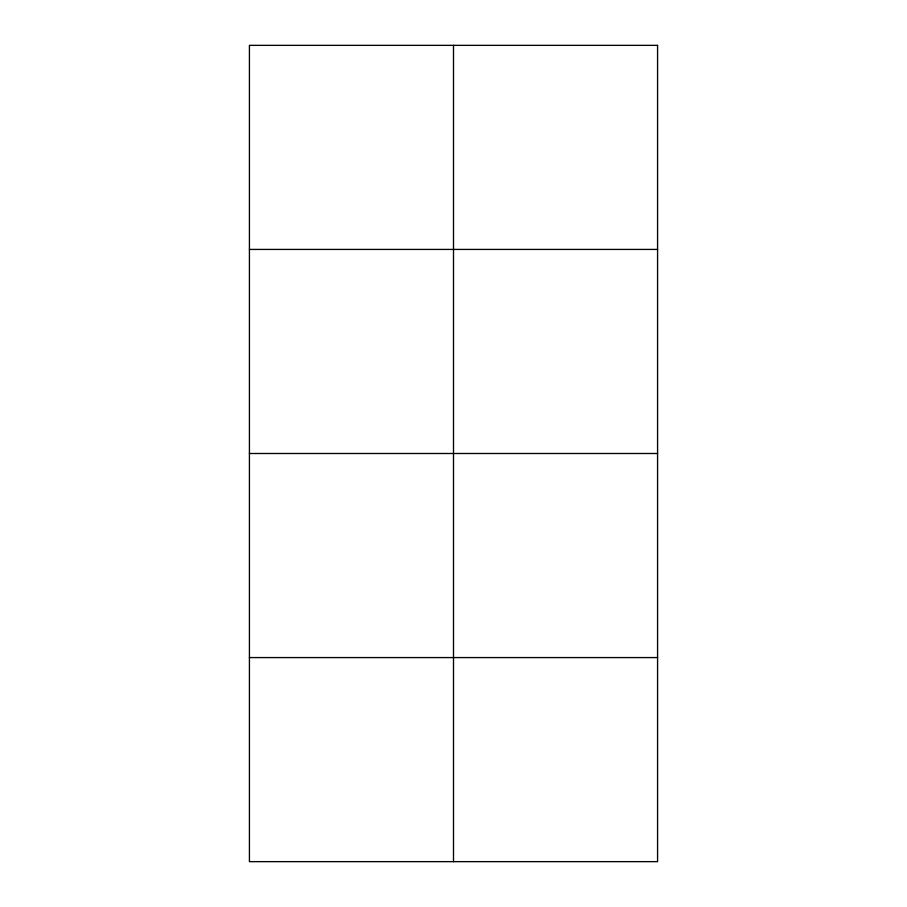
<?xml version="1.0" encoding="UTF-8"?>
<svg xmlns="http://www.w3.org/2000/svg" width="907" height="907" viewBox="0 0 907 907"><rect width="100%" height="100%" fill="white"/><g stroke="black" fill="none" stroke-linecap="round" stroke-linejoin="round"><path stroke-width="1.36" d="M249.425 249.425L657.575 249.425M249.425 453.5L657.575 453.5M249.425 657.575L657.575 657.575M453.5 45.35L453.5 861.65M657.575 45.35L249.425 45.35L249.425 861.65L657.575 861.65L657.575 45.35"/></g></svg>
